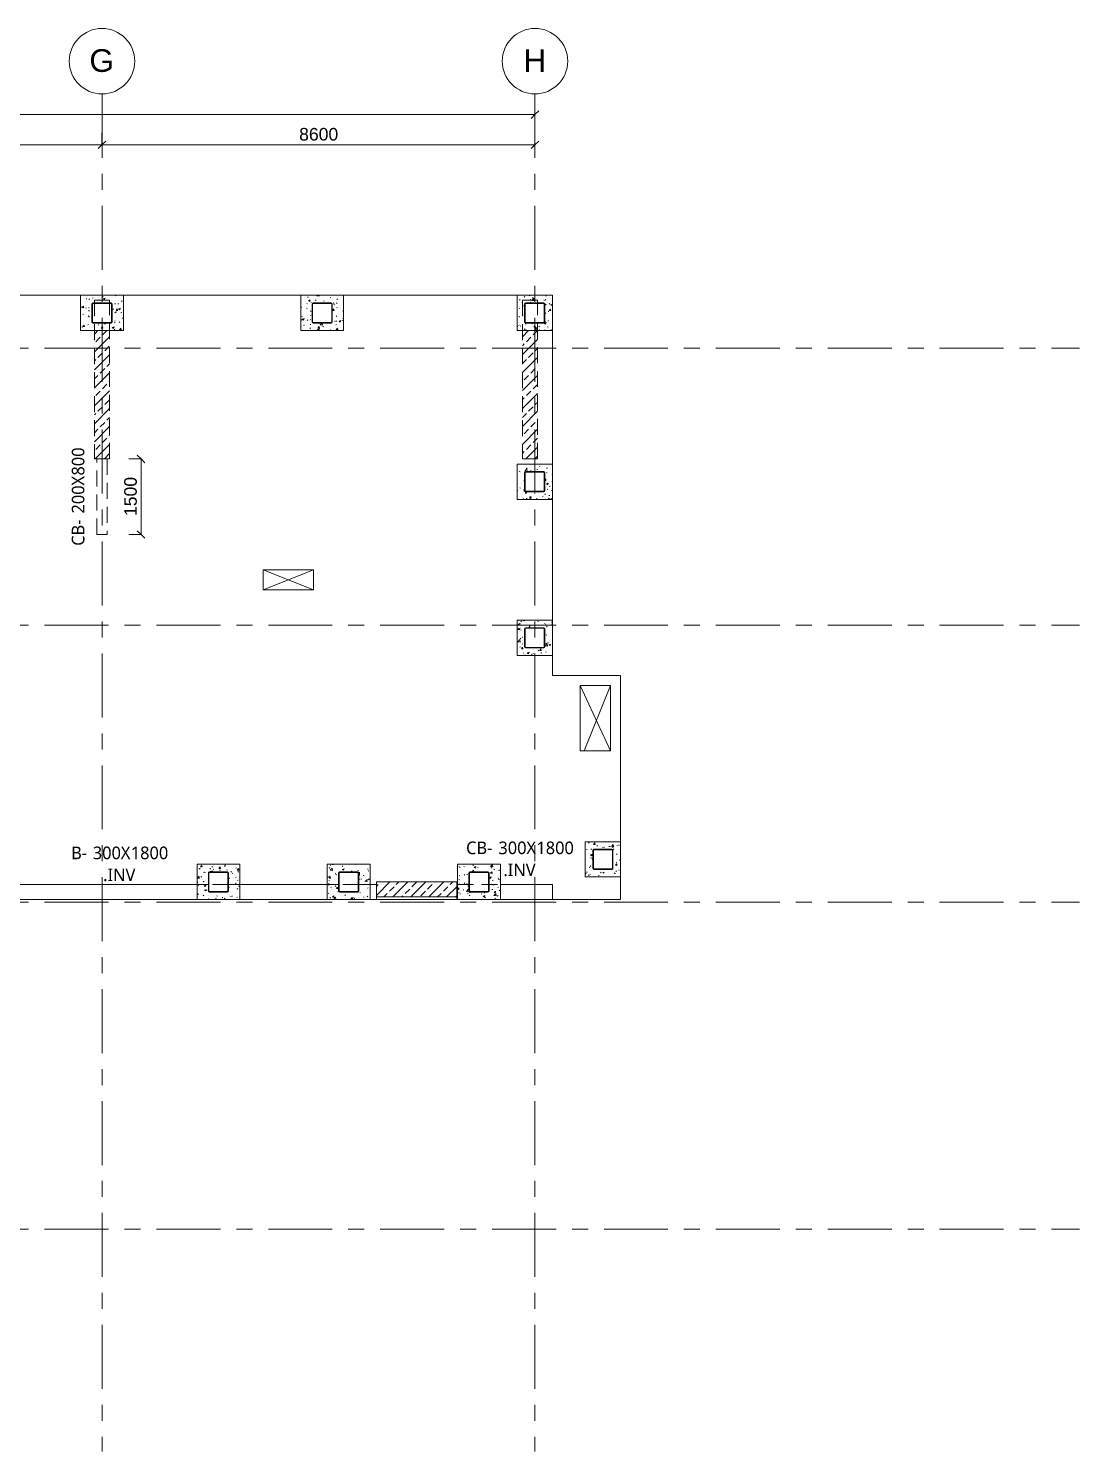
# Model space of a CAD drawing. Header units: millimetres. Extents: x 1499 to 145420, y 3769 to 41194.
# Drawn here: x 68621 to 89500, y 12931 to 41194 of the extents above; entities that cross this region are included whole.
import ezdxf

# ---------------------------------------------------------------- set-up
doc = ezdxf.new("R2010")
doc.units = ezdxf.units.MM
for name, pattern in [('Dashed', [1905, 1270, -635]), ('Dashed __25x_', [476.25, 317.5, -158.75]), ('DASHED___25x_', [476.25, 317.5, -158.75]), ('Grid Line', [2222.5, 1270, -317.5, 317.5, -317.5])]:
    doc.linetypes.add(name, pattern=pattern)
for name, color, linetype, lineweight in [('A-ANNO-DIMS', 211, 'Continuous', 5), ('A-ANNO-DIMS-100', 211, 'Continuous', 5), ('A-DETL', 90, 'Continuous', 5), ('A-FLOR', 192, 'Continuous', 18), ('A-FLOR-HDLN', 190, 'Dashed __25x_', 5), ('I-WALL', 2, 'Continuous', 5), ('S-BEAM', 12, 'Continuous', 18), ('S-BEAM-HDLN', 1, 'DASHED___25x_', 13), ('S-BEAM-IDEN', 2, 'Continuous', 5), ('S-COLS', 52, 'Continuous', 5), ('S-COLS-HDLN', 52, 'Dashed', 13), ('S-GRID', 1, 'Continuous', 5), ('S-GRID-IDEN', 1, 'Continuous', 5)]:
    doc.layers.add(name, color=color, linetype=linetype, lineweight=lineweight)
doc.styles.add('Arial_1', font='arial.ttf', dxfattribs={"height": 250})
doc.styles.add('Arial_2', font='arial.ttf', dxfattribs={"height": 450})
doc.styles.add('Trebuchet MS', font='trebuc.ttf', dxfattribs={"height": 250})
doc.dimstyles.new('Diagonal_-_2_5mm_Round_5mm_-2_5', dxfattribs={"dimscale": 304.8, "dimtxt": 0.836827, "dimasz": 0.492126, "dimexe": 0.032808, "dimexo": 0.0625, "dimgap": 0.032808, "dimtad": 1, "dimdec": 0, "dimlfac": 304.8, "dimrnd": 5, "dimdsep": 46, "dimtxsty": 'Arial_1', "dimblk1": 'OBLIQUE', "dimblk2": 'OBLIQUE', "dimsah": 1, "dimcen": 0.09, "dimazin": 0, "dimtfac": 1, "dimtdec": 4, "dimtix": 1, "dimtmove": 0, "dimatfit": 3, "dimfxl": 0.002583, "dimfxlon": 1, "dimtvp": 1, "dimtolj": 1, "dimtzin": 0, "dimarcsym": 2})
pattern_1 = [(45, (4512.73, 0), (-178.2022, 178.2022), []), (45, (4690.93, 0), (-178.2022, 178.2022), [126.008, -63.004])]
pattern_2 = [(50, (4512.73, 0), (364.3679, -31.8783), [38.1, -419.1]), (355, (4512.73, 0), (-70.4859, 382.1133), [30.48, -335.28]), (100.451, (4543.1, -2.66), (293.885, 350.2334), [32.38, -356.18]), (46.184, (4512.73, 101.6), (542.1585, -84.0858), [57.15, -628.65]), (96.636, (4557.9, 94.6), (474.805, 494.8554), [48.57, -534.27]), (351.184, (4512.73, 101.6), (474.8102, 494.85), [45.72, -502.92]), (21, (4563.53, 76.2), (303.2285, -204.5305), [38.1, -419.1]), (326, (4563.53, 76.2), (123.6039, 368.376), [30.48, -335.28]), (71.451, (4588.8, 59.16), (426.8341, 163.8427), [32.38, -356.18]), (37.5, (4512.73, 0), (6.17665, 169.11015), [16.764, -314.452, 16.764, -323.596, -336.55]), (37.5, (4512.73, 0), (6.17665, 169.11015), [-671.576, 16.764, -319.786]), (7.5, (4512.73, 0), (133.63888, 200.3615), [16.764, -177.292, 16.764, -306.832, -128.27]), (7.5, (4512.73, 0), (133.63888, 200.3615), [-517.652, 16.764, -111.506]), (327.5, (4399.44, 0), (271.18182, -11.45836), [16.764, -110.236, 16.764, -379.476, -525.78]), (327.5, (4399.44, 0), (271.18182, -11.45836), [-523.24, 16.764, -509.016]), (317.5, (4348.64, 0), (296.2585, 50.85285), [16.764, -148.336, 16.764, -246.38, -373.38]), (317.5, (4348.64, 0), (296.2585, 50.85285), [-428.244, 16.764, -356.616])]

# ---------------------------------------------------------------- blocks, each defined once
blk = doc.blocks.new('CFT-Rectangular and Square Filled Sections-Column - SHS400X10-V2-ROOF FLOOR  FRAMING PLAN')
at = {"layer": 'S-COLS', "lineweight": 18}
for p, q in [((-200, 180), (-200, -180)), ((-190, -180), (-190, 180)), ((-190, 180), (-190, -180)), ((180, 200), (-180, 200)), ((-180, 190), (180, 190)), ((180, 190), (-180, 190)), ((190, 180), (190, -180)), ((190, -180), (190, 180)), ((200, -180), (200, 180)), ((180, -190), (-180, -190)), ((-180, -190), (180, -190)), ((-180, -200), (180, -200))]:
    blk.add_line(p, q, dxfattribs=at)
for centre, radius, start, end in [((-180, 180), 20, 90, 180), ((-180, 180), 10, 90, 180), ((-180, 180), 10, 90, 180), ((180, 180), 20, 360, 90), ((180, 180), 10, 0, 90), ((180, 180), 10, 360, 90), ((-180, -180), 20, 180, 270), ((-180, -180), 10, 180, 270), ((-180, -180), 10, 180, 270), ((180, -180), 10, 270, 0), ((180, -180), 20, 270, 360), ((180, -180), 10, 270, 360)]:
    blk.add_arc(centre, radius, start, end, dxfattribs=at)
blk = doc.blocks.new('CFT-Rectangular and Square Filled Sections-Column - SHS400X10-V3-ROOF FLOOR  FRAMING PLAN')
at = {"layer": 'S-COLS', "lineweight": 18}
for p, q in [((-200, 180), (-200, -180)), ((-190, -180), (-190, 180)), ((-190, 180), (-190, -180)), ((180, 200), (-180, 200)), ((-180, 190), (180, 190)), ((180, 190), (-180, 190)), ((190, 180), (190, -180)), ((190, -180), (190, 180)), ((200, -180), (200, 180)), ((180, -190), (-180, -190)), ((-180, -190), (180, -190)), ((-180, -200), (180, -200))]:
    blk.add_line(p, q, dxfattribs=at)
for centre, radius, start, end in [((-180, 180), 20, 90, 180), ((-180, 180), 10, 90, 180), ((-180, 180), 10, 90, 180), ((180, 180), 20, 360, 90), ((180, 180), 10, 0, 90), ((180, 180), 10, 360, 90), ((-180, -180), 20, 180, 270), ((-180, -180), 10, 180, 270), ((-180, -180), 10, 180, 270), ((180, -180), 20, 270, 0), ((180, -180), 10, 270, 0), ((180, -180), 10, 270, 360)]:
    blk.add_arc(centre, radius, start, end, dxfattribs=at)
blk = doc.blocks.new('Grid - M_Grid Head - Circle-4284405-ROOF FLOOR  FRAMING PLAN')
at = {"layer": 'S-GRID-IDEN'}
blk.add_circle((0, 0), 6.5, dxfattribs=at)
blk = doc.blocks.new('DIMBLOCK5-ROOF FLOOR  FRAMING PLAN')
at = {"layer": 'A-ANNO-DIMS-100'}
for p, q in [((70858, 32644), (70618, 32644)), ((70858, 32644), (70858, 31144)), ((70858, 32644), (70868, 32644)), ((70858, 31144), (70618, 31144)), ((70858, 31144), (70868, 31144))]:
    blk.add_line(p, q, dxfattribs=at)
at = {"layer": 'A-ANNO-DIMS-100', "lineweight": 15}
for p, q in [((70858, 32644), (70783, 32719)), ((70858, 32644), (70933, 32569)), ((70858, 31144), (70783, 31219)), ((70858, 31144), (70933, 31069))]:
    blk.add_line(p, q, dxfattribs=at)
at = {"layer": 'A-ANNO-DIMS-100', "color": 0, "insert": (70523, 31510), "char_height": 250, "width": 922.94, "attachment_point": 1, "rotation": 90, "line_spacing_factor": 0.941778, "style": 'Arial_1'}
blk.add_mtext('1500', dxfattribs=at)
blk = doc.blocks.new('_Oblique')
at = {"color": 0, "linetype": 'ByBlock', "lineweight": -2}
blk.add_line((-0.5, -0.5), (0.5, 0.5), dxfattribs=at)
blk = doc.blocks.new('DIMBLOCK9-ROOF FLOOR  FRAMING PLAN')
at = {"layer": 'A-ANNO-DIMS-100'}
for p, q in [((61382, 38883), (61382, 39123)), ((70082, 38883), (70082, 39123)), ((61382, 38883), (70082, 38883)), ((61382, 38883), (61382, 38873)), ((70082, 38883), (70082, 38873))]:
    blk.add_line(p, q, dxfattribs=at)
at = {"layer": 'A-ANNO-DIMS-100', "lineweight": 15}
for p, q in [((61382, 38883), (61307, 38808)), ((61382, 38883), (61457, 38958)), ((70082, 38883), (70007, 38808)), ((70082, 38883), (70157, 38958))]:
    blk.add_line(p, q, dxfattribs=at)
at = {"layer": 'A-ANNO-DIMS-100', "color": 0, "insert": (65348, 39218), "char_height": 250, "width": 922.94, "attachment_point": 1, "line_spacing_factor": 0.941778, "style": 'Arial_1'}
blk.add_mtext('8700', dxfattribs=at)
blk = doc.blocks.new('DIMBLOCK10-ROOF FLOOR  FRAMING PLAN')
at = {"layer": 'A-ANNO-DIMS-100'}
for p, q in [((70082, 38883), (70082, 39123)), ((78682, 38883), (78682, 39123)), ((70082, 38883), (78682, 38883)), ((70082, 38883), (70082, 38873)), ((78682, 38883), (78682, 38873))]:
    blk.add_line(p, q, dxfattribs=at)
at = {"layer": 'A-ANNO-DIMS-100', "lineweight": 15}
for p, q in [((70082, 38883), (70007, 38808)), ((70082, 38883), (70157, 38958)), ((78682, 38883), (78607, 38808)), ((78682, 38883), (78757, 38958))]:
    blk.add_line(p, q, dxfattribs=at)
at = {"layer": 'A-ANNO-DIMS-100', "color": 0, "insert": (73998, 39218), "char_height": 250, "width": 922.94, "attachment_point": 1, "line_spacing_factor": 0.941778, "style": 'Arial_1'}
blk.add_mtext('8600', dxfattribs=at)
blk = doc.blocks.new('DIMBLOCK14-ROOF FLOOR  FRAMING PLAN')
at = {"layer": 'A-ANNO-DIMS-100'}
for p, q in [((35682, 39483), (35682, 39723)), ((78682, 39483), (78682, 39723)), ((35682, 39483), (78682, 39483)), ((35682, 39483), (35682, 39473)), ((78682, 39483), (78682, 39473))]:
    blk.add_line(p, q, dxfattribs=at)
at = {"layer": 'A-ANNO-DIMS-100', "lineweight": 15}
for p, q in [((35682, 39483), (35607, 39408)), ((35682, 39483), (35757, 39558)), ((78682, 39483), (78607, 39408)), ((78682, 39483), (78757, 39558))]:
    blk.add_line(p, q, dxfattribs=at)
at = {"layer": 'A-ANNO-DIMS-100', "color": 0, "insert": (56702, 39818), "char_height": 250, "width": 1153.68, "attachment_point": 1, "line_spacing_factor": 0.941778, "style": 'Arial_1'}
blk.add_mtext('43000', dxfattribs=at)

msp = doc.modelspace()

# ---------------------------------------------------------------- hatches: boundary and pattern name
at = {"layer": 'I-WALL'}
h = msp.add_hatch(dxfattribs=at)
h.set_pattern_fill('FP_4', color=1, style=0, pattern_type=2)
h.set_pattern_definition(pattern_1)
h.paths.add_polyline_path([(69932.5072, 32644.1668), (70232.5072, 32644.1668), (70232.5072, 35194.1759), (69932.5072, 35194.1759), (69932.5072, 33699.4095)])
h = msp.add_hatch(dxfattribs=at)
h.set_pattern_fill('FP_4', color=1, style=0, pattern_type=2)
h.set_pattern_definition(pattern_1)
h.paths.add_polyline_path([(78432.4841, 32644.1668), (78732.4841, 32644.1668), (78732.4841, 35194.1759), (78432.4841, 35194.1759), (78432.4841, 33699.4095)])
h = msp.add_hatch(dxfattribs=at)
h.set_pattern_fill('FP_4', color=1, style=0, pattern_type=2)
h.set_pattern_definition(pattern_1)
h.paths.add_polyline_path([(77132.5073, 23944.1661), (77132.5073, 24244.1661), (75532.5073, 24244.1661), (75532.5073, 23944.1661)])
at = {"layer": 'S-COLS'}
h = msp.add_hatch(dxfattribs=at)
h.set_pattern_fill('FP_5', style=0, pattern_type=2)
h.set_pattern_definition(pattern_2)
h.paths.add_polyline_path([(70181.7451, 35194.1759), (70507.4841, 35194.1759), (70507.4841, 35894.1759), (69657.4841, 35894.1759), (69657.4841, 35194.1759), (70060.1094, 35194.1759)])
h.paths.add_polyline_path([(69902.4841, 35341.8012), (69888.3419, 35347.6591), (69882.4841, 35361.8012), (69882.4841, 35721.8012), (69888.3419, 35735.9434), (69902.4841, 35741.8012), (70262.4841, 35741.8012), (70276.6262, 35735.9434), (70282.4841, 35721.531), (70282.4841, 35361.8012), (70276.6262, 35347.6591), (70262.4841, 35341.8012), (69912.4841, 35341.8012)])
h = msp.add_hatch(dxfattribs=at)
h.set_pattern_fill('FP_5', style=0, pattern_type=2)
h.set_pattern_definition(pattern_2)
h.paths.add_polyline_path([(70181.7451, 35194.1759), (70507.4841, 35194.1759), (70507.4841, 35894.1759), (69657.4841, 35894.1759), (69657.4841, 35194.1759), (70060.1094, 35194.1759)])
h.paths.add_polyline_path([(69902.4841, 35341.8012), (69888.3419, 35347.6591), (69882.4841, 35361.8012), (69882.4841, 35721.8012), (69888.3419, 35735.9434), (69902.4841, 35741.8012), (70262.4841, 35741.8012), (70276.6262, 35735.9434), (70282.4841, 35721.531), (70282.4841, 35361.8012), (70276.6262, 35347.6591), (70262.4841, 35341.8012), (69912.4841, 35341.8012)])
h = msp.add_hatch(dxfattribs=at)
h.set_pattern_fill('FP_5', style=0, pattern_type=2)
h.set_pattern_definition(pattern_2)
h.paths.add_polyline_path([(74029.9341, 35194.1759), (74879.9341, 35194.1759), (74879.9341, 35894.1759), (74029.9341, 35894.1759), (74029.9341, 35351.8012)])
h.paths.add_polyline_path([(74274.9341, 35341.8012), (74260.7919, 35347.6591), (74254.9341, 35361.8012), (74254.9341, 35721.8012), (74260.7919, 35735.9434), (74274.9341, 35741.8012), (74634.9341, 35741.8012), (74649.0762, 35735.9434), (74654.9341, 35721.531), (74654.9341, 35361.8012), (74649.0762, 35347.6591), (74634.9341, 35341.8012), (74284.9341, 35341.8012)])
h = msp.add_hatch(dxfattribs=at)
h.set_pattern_fill('FP_5', style=0, pattern_type=2)
h.set_pattern_definition(pattern_2)
h.paths.add_polyline_path([(74029.9341, 35194.1759), (74879.9341, 35194.1759), (74879.9341, 35894.1759), (74029.9341, 35894.1759), (74029.9341, 35351.8012)])
h.paths.add_polyline_path([(74274.9341, 35341.8012), (74260.7919, 35347.6591), (74254.9341, 35361.8012), (74254.9341, 35721.8012), (74260.7919, 35735.9434), (74274.9341, 35741.8012), (74634.9341, 35741.8012), (74649.0762, 35735.9434), (74654.9341, 35721.531), (74654.9341, 35361.8012), (74649.0762, 35347.6591), (74634.9341, 35341.8012), (74284.9341, 35341.8012)])
h = msp.add_hatch(dxfattribs=at)
h.set_pattern_fill('FP_5', style=0, pattern_type=2)
h.set_pattern_definition(pattern_2)
h.paths.add_polyline_path([(78867.3841, 35194.1759), (79032.4841, 35194.1759), (79032.4841, 35894.1759), (78332.4841, 35894.1759), (78332.4841, 35194.1759), (78864.4551, 35194.1759)])
h.paths.add_polyline_path([(78857.3841, 35341.8012), (78497.3841, 35341.8012), (78483.2419, 35347.6591), (78477.3841, 35361.8012), (78477.3841, 35721.8012), (78483.2419, 35735.9434), (78497.3841, 35741.8012), (78857.3841, 35741.8012), (78871.5262, 35735.9434), (78877.3841, 35721.531), (78877.3841, 35361.8012), (78871.5262, 35347.6591), (78864.4551, 35344.7302)])
h = msp.add_hatch(dxfattribs=at)
h.set_pattern_fill('FP_5', style=0, pattern_type=2)
h.set_pattern_definition(pattern_2)
h.paths.add_polyline_path([(78867.3841, 35194.1759), (79032.4841, 35194.1759), (79032.4841, 35894.1759), (78332.4841, 35894.1759), (78332.4841, 35194.1759), (78864.4551, 35194.1759)])
h.paths.add_polyline_path([(78857.3841, 35341.8012), (78497.3841, 35341.8012), (78483.2419, 35347.6591), (78477.3841, 35361.8012), (78477.3841, 35721.8012), (78483.2419, 35735.9434), (78497.3841, 35741.8012), (78857.3841, 35741.8012), (78871.5262, 35735.9434), (78877.3841, 35721.531), (78877.3841, 35361.8012), (78871.5262, 35347.6591), (78864.4551, 35344.7302)])
h = msp.add_hatch(dxfattribs=at)
h.set_pattern_fill('FP_5', style=0, pattern_type=2)
h.set_pattern_definition(pattern_2)
h.paths.add_polyline_path([(78477.3841, 31841.8012), (79032.4841, 31841.8012), (79032.4841, 32541.8012), (78332.4841, 32541.8012), (78332.4841, 31841.8012)])
h.paths.add_polyline_path([(78832.4841, 31991.8012), (78497.3841, 31991.8012), (78483.2419, 31997.6591), (78477.3841, 32011.8012), (78477.3841, 32371.8012), (78483.2419, 32385.9434), (78497.3841, 32391.8012), (78857.3841, 32391.8012), (78871.5262, 32385.9434), (78877.3841, 32371.531), (78877.3841, 32011.8012), (78871.5262, 31997.6591), (78857.3841, 31991.8012)])
h = msp.add_hatch(dxfattribs=at)
h.set_pattern_fill('FP_5', style=0, pattern_type=2)
h.set_pattern_definition(pattern_2)
h.paths.add_polyline_path([(78477.3841, 31841.8012), (79032.4841, 31841.8012), (79032.4841, 32541.8012), (78332.4841, 32541.8012), (78332.4841, 31841.8012)])
h.paths.add_polyline_path([(78832.4841, 31991.8012), (78497.3841, 31991.8012), (78483.2419, 31997.6591), (78477.3841, 32011.8012), (78477.3841, 32371.8012), (78483.2419, 32385.9434), (78497.3841, 32391.8012), (78857.3841, 32391.8012), (78871.5262, 32385.9434), (78877.3841, 32371.531), (78877.3841, 32011.8012), (78871.5262, 31997.6591), (78857.3841, 31991.8012)])
h = msp.add_hatch(dxfattribs=at)
h.set_pattern_fill('FP_5', style=0, pattern_type=2)
h.set_pattern_definition(pattern_2)
h.paths.add_polyline_path([(78497.3841, 28741.8012), (79032.4841, 28741.8012), (79032.4841, 29441.8012), (78332.4841, 29441.8012), (78332.4841, 28741.8012), (78490.313, 28741.8012)])
h.paths.add_polyline_path([(78832.4841, 28891.8012), (78497.3841, 28891.8012), (78483.2419, 28897.6591), (78477.3841, 28911.8012), (78477.3841, 29271.8012), (78483.2419, 29285.9434), (78497.3841, 29291.8012), (78857.3841, 29291.8012), (78871.5262, 29285.9434), (78877.3841, 29271.531), (78877.3841, 28911.8012), (78871.5262, 28897.6591), (78857.3841, 28891.8012)])
h = msp.add_hatch(dxfattribs=at)
h.set_pattern_fill('FP_5', style=0, pattern_type=2)
h.set_pattern_definition(pattern_2)
h.paths.add_polyline_path([(78497.3841, 28741.8012), (79032.4841, 28741.8012), (79032.4841, 29441.8012), (78332.4841, 29441.8012), (78332.4841, 28741.8012), (78490.313, 28741.8012)])
h.paths.add_polyline_path([(78832.4841, 28891.8012), (78497.3841, 28891.8012), (78483.2419, 28897.6591), (78477.3841, 28911.8012), (78477.3841, 29271.8012), (78483.2419, 29285.9434), (78497.3841, 29291.8012), (78857.3841, 29291.8012), (78871.5262, 29285.9434), (78877.3841, 29271.531), (78877.3841, 28911.8012), (78871.5262, 28897.6591), (78857.3841, 28891.8012)])
h = msp.add_hatch(dxfattribs=at)
h.set_pattern_fill('FP_5', style=0, pattern_type=2)
h.set_pattern_definition(pattern_2)
h.paths.add_polyline_path([(79832.3841, 24341.8012), (80382.4841, 24341.8012), (80382.4841, 25041.8012), (79682.4841, 25041.8012), (79682.4841, 24341.8012)])
h.paths.add_polyline_path([(79852.3841, 24491.8012), (79838.2419, 24497.6591), (79832.3841, 24511.8012), (79832.3841, 24871.8012), (79838.2419, 24885.9434), (79852.3841, 24891.8012), (80212.3841, 24891.8012), (80226.5262, 24885.9434), (80232.3841, 24871.8012), (80232.3841, 24511.8012), (80226.5262, 24497.6591), (80212.3841, 24491.8012), (79862.3841, 24491.8012)])
h = msp.add_hatch(dxfattribs=at)
h.set_pattern_fill('FP_5', style=0, pattern_type=2)
h.set_pattern_definition(pattern_2)
h.paths.add_polyline_path([(79832.3841, 24341.8012), (80382.4841, 24341.8012), (80382.4841, 25041.8012), (79682.4841, 25041.8012), (79682.4841, 24341.8012)])
h.paths.add_polyline_path([(79852.3841, 24491.8012), (79838.2419, 24497.6591), (79832.3841, 24511.8012), (79832.3841, 24871.8012), (79838.2419, 24885.9434), (79852.3841, 24891.8012), (80212.3841, 24891.8012), (80226.5262, 24885.9434), (80232.3841, 24871.8012), (80232.3841, 24511.8012), (80226.5262, 24497.6591), (80212.3841, 24491.8012), (79862.3841, 24491.8012)])
h = msp.add_hatch(dxfattribs=at)
h.set_pattern_fill('FP_5', style=0, pattern_type=2)
h.set_pattern_definition(pattern_2)
h.paths.add_polyline_path([(71969.8841, 23894.1759), (72819.8841, 23894.1759), (72819.8841, 24594.1759), (71969.8841, 24594.1759), (71969.8841, 24051.8012)])
h.paths.add_polyline_path([(72214.8841, 24041.8012), (72200.7419, 24047.6591), (72194.8841, 24061.8012), (72194.8841, 24421.8012), (72200.7419, 24435.9434), (72214.8841, 24441.8012), (72574.8841, 24441.8012), (72589.0262, 24435.9434), (72594.8841, 24421.531), (72594.8841, 24061.8012), (72589.0262, 24047.6591), (72574.8841, 24041.8012), (72224.8841, 24041.8012)])
h = msp.add_hatch(dxfattribs=at)
h.set_pattern_fill('FP_5', style=0, pattern_type=2)
h.set_pattern_definition(pattern_2)
h.paths.add_polyline_path([(71969.8841, 23894.1759), (72819.8841, 23894.1759), (72819.8841, 24594.1759), (71969.8841, 24594.1759), (71969.8841, 24051.8012)])
h.paths.add_polyline_path([(72214.8841, 24041.8012), (72200.7419, 24047.6591), (72194.8841, 24061.8012), (72194.8841, 24421.8012), (72200.7419, 24435.9434), (72214.8841, 24441.8012), (72574.8841, 24441.8012), (72589.0262, 24435.9434), (72594.8841, 24421.531), (72594.8841, 24061.8012), (72589.0262, 24047.6591), (72574.8841, 24041.8012), (72224.8841, 24041.8012)])
h = msp.add_hatch(dxfattribs=at)
h.set_pattern_fill('FP_5', style=0, pattern_type=2)
h.set_pattern_definition(pattern_2)
h.paths.add_polyline_path([(75407.3841, 23894.1759), (75407.3841, 24594.1759), (74557.3841, 24594.1759), (74557.3841, 23894.1759), (75182.3841, 23894.1759)])
h.paths.add_polyline_path([(75162.3841, 24041.8012), (74802.3841, 24041.8012), (74788.2419, 24047.6591), (74782.3841, 24061.8012), (74782.3841, 24421.8012), (74788.2419, 24435.9434), (74802.3841, 24441.8012), (75162.3841, 24441.8012), (75176.5262, 24435.9434), (75182.3841, 24421.531), (75182.3841, 24061.8012), (75176.5262, 24047.6591), (75169.4551, 24044.7302)])
h = msp.add_hatch(dxfattribs=at)
h.set_pattern_fill('FP_5', style=0, pattern_type=2)
h.set_pattern_definition(pattern_2)
h.paths.add_polyline_path([(75407.3841, 23894.1759), (75407.3841, 24594.1759), (74557.3841, 24594.1759), (74557.3841, 23894.1759), (75182.3841, 23894.1759)])
h.paths.add_polyline_path([(75162.3841, 24041.8012), (74802.3841, 24041.8012), (74788.2419, 24047.6591), (74782.3841, 24061.8012), (74782.3841, 24421.8012), (74788.2419, 24435.9434), (74802.3841, 24441.8012), (75162.3841, 24441.8012), (75176.5262, 24435.9434), (75182.3841, 24421.531), (75182.3841, 24061.8012), (75176.5262, 24047.6591), (75169.4551, 24044.7302)])
h = msp.add_hatch(dxfattribs=at)
h.set_pattern_fill('FP_5', style=0, pattern_type=2)
h.set_pattern_definition(pattern_2)
h.paths.add_polyline_path([(77764.0262, 23894.1759), (77994.8841, 23894.1759), (77994.8841, 24594.1759), (77144.8841, 24594.1759), (77144.8841, 23894.1759), (77759.8841, 23894.1759)])
h.paths.add_polyline_path([(77749.8841, 24041.8012), (77389.8841, 24041.8012), (77375.7419, 24047.6591), (77369.8841, 24061.8012), (77369.8841, 24421.8012), (77375.7419, 24435.9434), (77389.8841, 24441.8012), (77749.8841, 24441.8012), (77764.0262, 24435.9434), (77769.8841, 24421.531), (77769.8841, 24061.8012), (77764.0262, 24047.6591), (77756.9551, 24044.7302)])
h = msp.add_hatch(dxfattribs=at)
h.set_pattern_fill('FP_5', style=0, pattern_type=2)
h.set_pattern_definition(pattern_2)
h.paths.add_polyline_path([(77764.0262, 23894.1759), (77994.8841, 23894.1759), (77994.8841, 24594.1759), (77144.8841, 24594.1759), (77144.8841, 23894.1759), (77759.8841, 23894.1759)])
h.paths.add_polyline_path([(77749.8841, 24041.8012), (77389.8841, 24041.8012), (77375.7419, 24047.6591), (77369.8841, 24061.8012), (77369.8841, 24421.8012), (77375.7419, 24435.9434), (77389.8841, 24441.8012), (77749.8841, 24441.8012), (77764.0262, 24435.9434), (77769.8841, 24421.531), (77769.8841, 24061.8012), (77764.0262, 24047.6591), (77756.9551, 24044.7302)])

# ---------------------------------------------------------------- linework, layer by layer
at = {"layer": 'A-DETL'}
for p, q in [((73282.4841, 30444.1661), (74282.4841, 30044.1661)), ((74282.4841, 30444.1661), (73282.4841, 30044.1661)), ((79582.4841, 28144.1661), (80182.4841, 26843.8545)), ((80182.4841, 28144.1661), (79662.5371, 26844.2987))]:
    msp.add_line(p, q, dxfattribs=at)
at = {"layer": 'A-FLOR'}
for p, q in [((69657.4841, 35894.1759), (66269.9841, 35894.1759)), ((74029.9341, 35894.1759), (70507.4841, 35894.1759)), ((78332.4841, 35894.1759), (74879.9341, 35894.1759)), ((79032.4841, 32541.8012), (79032.4841, 35194.1759)), ((79032.4841, 29441.8012), (79032.4841, 31841.8012)), ((73282.4841, 30044.1661), (73282.4841, 30444.1661)), ((73282.4841, 30444.1661), (74282.4841, 30444.1661)), ((74282.4841, 30444.1661), (74282.4841, 30044.1661)), ((74282.4841, 30044.1661), (73282.4841, 30044.1661)), ((79032.4841, 28344.1661), (79032.4841, 28741.8012)), ((80382.4841, 28344.1661), (79032.4841, 28344.1661)), ((80382.4841, 25041.8012), (80382.4841, 28344.1661)), ((79582.4841, 28144.1661), (80182.4841, 28144.1661)), ((79582.4841, 26843.8545), (79582.4841, 28144.1661)), ((80182.4841, 28144.1661), (80182.4841, 26843.8545)), ((80182.4841, 26843.8545), (79582.4841, 26843.8545)), ((80382.4841, 23894.1661), (80382.4841, 24341.8012)), ((75532.4841, 23894.1661), (77132.5073, 23894.1661)), ((79032.4841, 23894.1661), (80382.4841, 23894.1661))]:
    msp.add_line(p, q, dxfattribs=at)
at = {"layer": 'A-FLOR-HDLN'}
for p, q in [((70232.5072, 35794.1668), (69932.5072, 35794.1668)), ((69932.5072, 35794.1668), (69932.5072, 32644.1668)), ((70232.5072, 32644.1668), (70232.5072, 35794.1668)), ((78732.4841, 35794.1668), (78432.4841, 35794.1668)), ((78432.4841, 35794.1668), (78432.4841, 32644.1668)), ((78732.4841, 32644.1668), (78732.4841, 35794.1668)), ((69932.5072, 32644.1668), (70232.5072, 32644.1668)), ((78432.4841, 32644.1668), (78732.4841, 32644.1668))]:
    msp.add_line(p, q, dxfattribs=at)
at = {"layer": 'I-WALL'}
for p, q in [((75532.5073, 24244.1661), (77132.5073, 24244.1661)), ((75532.5073, 24244.1661), (75532.5073, 23944.1661)), ((77132.5073, 24244.1661), (77132.5073, 23944.1661)), ((77132.5073, 23944.1661), (75532.5073, 23944.1661))]:
    msp.add_line(p, q, dxfattribs=at)
at = {"layer": 'S-BEAM'}
for p, q in [((72194.8841, 24194.1661), (68057.4841, 24194.1661)), ((74782.3841, 24194.1661), (72594.8841, 24194.1661)), ((75532.4841, 24194.1661), (75182.3841, 24194.1661)), ((75532.4841, 24194.1661), (75532.4841, 23894.1661)), ((77132.5073, 23894.1661), (77132.5073, 24194.1661)), ((77132.5073, 24194.1661), (77144.8841, 24194.1661)), ((77144.8841, 24194.1661), (77144.8841, 23894.1661)), ((79032.4841, 24194.1661), (77994.8841, 24194.1661)), ((77994.8841, 24194.1661), (77994.8841, 23894.1661)), ((79032.4841, 24194.1661), (79032.4841, 23894.1661)), ((68057.4841, 23894.1661), (75532.4841, 23894.1661)), ((77144.8841, 23894.1661), (77132.5073, 23894.1661)), ((77994.8841, 23894.1661), (79032.4841, 23894.1661))]:
    msp.add_line(p, q, dxfattribs=at)
at = {"layer": 'S-BEAM-HDLN'}
for p, q in [((69982.5072, 32644.1661), (70182.5072, 32644.1661)), ((69982.5072, 31144.3012), (69982.5072, 32644.1661)), ((70182.5072, 32644.1661), (70182.5072, 31144.3012)), ((70182.5072, 31144.3012), (69982.5072, 31144.3012)), ((72594.8345, 24194.1661), (72194.9337, 24194.1661)), ((75182.3345, 24194.1661), (74782.4337, 24194.1661)), ((77144.8841, 24194.1661), (77994.8841, 24194.1661))]:
    msp.add_line(p, q, dxfattribs=at)
at = {"layer": 'S-COLS'}
for p, q in [((69657.4841, 35694.1759), (69657.4841, 35894.1759)), ((69657.4841, 35894.1759), (70507.4841, 35894.1759)), ((70507.4841, 35894.1759), (70507.4841, 35694.1759)), ((74029.9341, 35694.1759), (74029.9341, 35894.1759)), ((74029.9341, 35894.1759), (74879.9341, 35894.1759)), ((74879.9341, 35894.1759), (74879.9341, 35694.1759)), ((78332.4841, 35894.1759), (78832.4841, 35894.1759)), ((78332.4841, 35694.1759), (78332.4841, 35894.1759)), ((78832.4841, 35894.1759), (79032.4841, 35894.1759)), ((79032.4841, 35894.1759), (79032.4841, 35194.1759)), ((69657.4841, 35194.1759), (69657.4841, 35694.1759)), ((70507.4841, 35694.1759), (70507.4841, 35194.1759)), ((74029.9341, 35194.1759), (74029.9341, 35694.1759)), ((74879.9341, 35694.1759), (74879.9341, 35194.1759)), ((78332.4841, 35194.1759), (78332.4841, 35694.1759)), ((70507.4841, 35194.1759), (69657.4841, 35194.1759)), ((74879.9341, 35194.1759), (74029.9341, 35194.1759)), ((78832.4841, 35194.1759), (78332.4841, 35194.1759)), ((79032.4841, 35194.1759), (78832.4841, 35194.1759)), ((78332.4841, 32541.8012), (78832.4841, 32541.8012)), ((78332.4841, 31841.8012), (78332.4841, 32541.8012)), ((78832.4841, 32541.8012), (79032.4841, 32541.8012)), ((79032.4841, 32541.8012), (79032.4841, 31841.8012)), ((78832.4841, 31841.8012), (78332.4841, 31841.8012)), ((79032.4841, 31841.8012), (78832.4841, 31841.8012)), ((78332.4841, 29441.8012), (78832.4841, 29441.8012)), ((78332.4841, 28741.8012), (78332.4841, 29441.8012)), ((78832.4841, 29441.8012), (79032.4841, 29441.8012)), ((79032.4841, 29441.8012), (79032.4841, 28741.8012)), ((78832.4841, 28741.8012), (78332.4841, 28741.8012)), ((79032.4841, 28741.8012), (78832.4841, 28741.8012)), ((79682.4841, 25041.8012), (80182.4841, 25041.8012)), ((79682.4841, 24341.8012), (79682.4841, 25041.8012)), ((80182.4841, 25041.8012), (80382.4841, 25041.8012)), ((80382.4841, 25041.8012), (80382.4841, 24341.8012)), ((71969.8841, 23894.1759), (71969.8841, 24594.1759)), ((71969.8841, 24594.1759), (72819.8841, 24594.1759)), ((72819.8841, 24594.1759), (72819.8841, 23894.1759)), ((74557.3841, 23894.1759), (74557.3841, 24594.1759)), ((74557.3841, 24594.1759), (75407.3841, 24594.1759)), ((75407.3841, 24594.1759), (75407.3841, 23894.1759)), ((77144.8841, 23894.1759), (77144.8841, 24594.1759)), ((77144.8841, 24594.1759), (77994.8841, 24594.1759)), ((77994.8841, 24594.1759), (77994.8841, 23894.1759)), ((80182.4841, 24341.8012), (79682.4841, 24341.8012)), ((80382.4841, 24341.8012), (80182.4841, 24341.8012)), ((72819.8841, 23894.1759), (71969.8841, 23894.1759)), ((75407.3841, 23894.1759), (74557.3841, 23894.1759)), ((77994.8841, 23894.1759), (77144.8841, 23894.1759))]:
    msp.add_line(p, q, dxfattribs=at)
at = {"layer": 'S-GRID', "linetype": 'Grid Line'}
for p, q in [((70082.4841, 39893.6154), (70082.4841, 12930.5824)), ((78682.4841, 39893.6154), (78682.4841, 12930.5824)), ((28936.8119, 34844.1661), (89500.367, 34844.1661)), ((28936.8119, 29344.1661), (89500.367, 29344.1661)), ((28936.8119, 23844.1661), (89500.367, 23844.1661)), ((28936.8119, 17344.1661), (89500.367, 17344.1661))]:
    msp.add_line(p, q, dxfattribs=at)

# ---------------------------------------------------------------- block references
at = {"layer": 'S-COLS-HDLN'}
for name, p in [('CFT-Rectangular and Square Filled Sections-Column - SHS400X10-V2-ROOF FLOOR  FRAMING PLAN', (70082.4841, 35541.8012)), ('CFT-Rectangular and Square Filled Sections-Column - SHS400X10-V2-ROOF FLOOR  FRAMING PLAN', (74454.9341, 35541.8012)), ('CFT-Rectangular and Square Filled Sections-Column - SHS400X10-V2-ROOF FLOOR  FRAMING PLAN', (78677.3841, 35541.8012)), ('CFT-Rectangular and Square Filled Sections-Column - SHS400X10-V2-ROOF FLOOR  FRAMING PLAN', (78677.3841, 32191.8012)), ('CFT-Rectangular and Square Filled Sections-Column - SHS400X10-V2-ROOF FLOOR  FRAMING PLAN', (78677.3841, 29091.8012)), ('CFT-Rectangular and Square Filled Sections-Column - SHS400X10-V2-ROOF FLOOR  FRAMING PLAN', (80032.3841, 24691.8012)), ('CFT-Rectangular and Square Filled Sections-Column - SHS400X10-V3-ROOF FLOOR  FRAMING PLAN', (72394.8841, 24241.8012)), ('CFT-Rectangular and Square Filled Sections-Column - SHS400X10-V3-ROOF FLOOR  FRAMING PLAN', (74982.3841, 24241.8012)), ('CFT-Rectangular and Square Filled Sections-Column - SHS400X10-V3-ROOF FLOOR  FRAMING PLAN', (77569.8841, 24241.8012))]:
    msp.add_blockref(name, p, dxfattribs=at)
at = {"layer": 'S-GRID-IDEN', "xscale": 99.99999999999993, "yscale": 99.99999999999993, "zscale": 99.99999999999993, "rotation": 180}
for p in [(70082.4841, 40543.6154), (78682.4841, 40543.6154)]:
    msp.add_blockref('Grid - M_Grid Head - Circle-4284405-ROOF FLOOR  FRAMING PLAN', p, dxfattribs=at)

# ---------------------------------------------------------------- texts
at = {"layer": 'S-BEAM-IDEN', "char_height": 250, "attachment_point": 1, "rotation": 90, "style": 'Trebuchet MS'}
for s, insert, width in [('800', (69482.0028, 32314.0561), 673.4175), ('X', (69482.0028, 32115.6186), 240.50625), ('200', (69482.0028, 31559.9936), 673.4175), ('CB- ', (69482.0028, 30918.379), 777.636875)]:
    msp.add_mtext(s, dxfattribs=dict(at, insert=insert, width=width))
at = {"layer": 'S-BEAM-IDEN', "char_height": 250, "attachment_point": 1, "style": 'Trebuchet MS'}
for s, insert, width in [('B- ', (69469.641, 24945.3646), 521.096875), ('300', (69899.589, 24945.3646), 673.4175), ('X', (70455.214, 24945.3646), 240.50625), ('1800', (70653.6515, 24945.3646), 897.89), ('CB- ', (77314.8612, 25045.3646), 777.636875), ('300', (77956.4758, 25045.3646), 673.4175), ('X', (78512.1008, 25045.3646), 240.50625), ('1800', (78710.5383, 25045.3646), 897.89), ('.INV', (78055.6946, 24608.8021), 793.670625), ('.INV', (70104.641, 24508.8021), 793.670625)]:
    msp.add_mtext(s, dxfattribs=dict(at, insert=insert, width=width))

# ---------------------------------------------------------------- dimensions: what is measured, and where the dimension line sits
at = {"layer": 'A-ANNO-DIMS'}
for base, p1, p2, override, picture, middle in [((78682.4841, 39482.9569), (35682.4841, 39722.9569), (78682.4841, 39722.9569), {"dimpost": '<>', "dimfxl": 43000}, 'DIMBLOCK14-ROOF FLOOR  FRAMING PLAN', (57182.4841, 39620.6854)), ((70082.4841, 38882.9569), (61382.4841, 39122.9569), (70082.4841, 39122.9569), {"dimpost": '<>', "dimfxl": 8700}, 'DIMBLOCK9-ROOF FLOOR  FRAMING PLAN', (65732.4841, 39020.6001)), ((78682.4841, 38882.9569), (70082.4841, 39122.9569), (78682.4841, 39122.9569), {"dimpost": '<>', "dimfxl": 8600}, 'DIMBLOCK10-ROOF FLOOR  FRAMING PLAN', (74382.4841, 39020.6001))]:
    dim = msp.add_linear_dim(base=base, p1=p1, p2=p2, dimstyle='Diagonal_-_2_5mm_Round_5mm_-2_5', override=override, dxfattribs=at)
    dim.commit()
    dim.dimension.update_dxf_attribs({"geometry": picture, "text_midpoint": middle})
dim = msp.add_linear_dim(base=(70857.5144, 31144.3012), p1=(70617.5144, 32644.1668), p2=(70617.5144, 31144.3012), angle=90, dimstyle='Diagonal_-_2_5mm_Round_5mm_-2_5', override={"dimpost": '<>', "dimfxl": 1499.865603}, dxfattribs=at)
dim.commit()
dim.dimension.update_dxf_attribs({"geometry": 'DIMBLOCK5-ROOF FLOOR  FRAMING PLAN', "text_midpoint": (70719.8712, 31894.234)})

# ---------------------------------------------------------------- next in the draw order: texts
at = {"layer": 'S-GRID-IDEN', "char_height": 450, "attachment_point": 1, "style": 'Arial_2', "bg_fill": 3, "box_fill_scale": 1.25, "bg_fill_color": 256, "bg_fill_true_color": 13158600, "bg_fill_transparency": 0}
for s, insert, width in [('G', (69831.1061, 40781.3407), 601.265625), ('H', (78451.1061, 40781.3407), 553.164375)]:
    msp.add_mtext(s, dxfattribs=dict(at, insert=insert, width=width))

doc.saveas('drawing.dxf')
